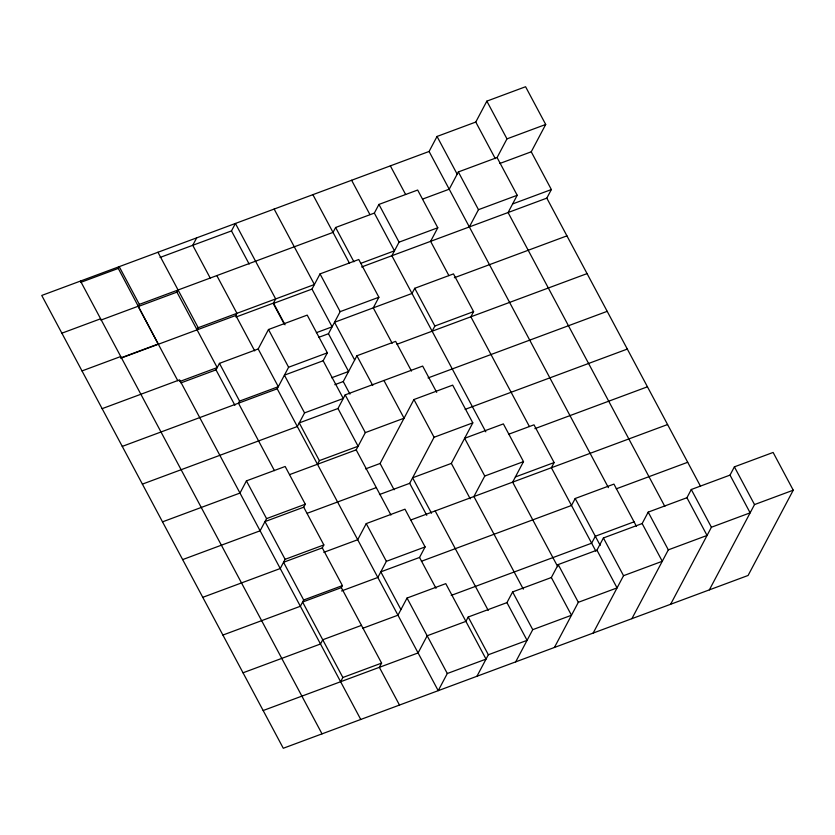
<?xml version="1.0" encoding="UTF-8"?>
<svg xmlns="http://www.w3.org/2000/svg" width="835" height="835" viewBox="0 0 835 835"><rect width="100%" height="100%" fill="white"/><g stroke="black" fill="none" stroke-linecap="round" stroke-linejoin="round"><path stroke-width="1.25" d="M80.765 282.366L118.288 268.421L119.217 266.657L139.341 304.389L138.213 306.518L177.865 380.844M196.684 237.86L192.749 245.302L210.43 278.462M138.213 306.518L176.947 292.125L178.074 289.995M158.347 344.26L118.288 268.421M160.059 257.451L231.483 230.909L235.418 223.456L275.675 298.93L273.254 303.491L284.234 324.074M197.081 329.856L198.208 327.727L314.409 284.526L274.151 209.063M120.825 358.205L235.814 315.463L236.942 313.323L216.818 275.592M180.903 382.91L216.004 369.863L219.448 363.361L258.182 348.967L268.484 329.512L307.217 315.108L327.341 352.84L323.145 360.762L284.411 375.155L304.545 412.897L297.323 426.528L142.388 484.123M258.182 348.967L278.305 386.699L239.572 401.092L238.466 403.19L274.444 470.658M448.906 275.633L430.609 241.336L437.79 227.767L417.667 190.036L378.933 204.429L374.341 213.092L335.607 227.496L333.019 232.401L139.341 304.389M273.254 303.491L311.987 289.098L320.035 273.901L358.768 259.508L378.892 297.239L373.266 307.864L392.179 343.31M122.265 446.391L277.199 388.797L288.607 367.243L327.341 352.84M202.769 597.328L280.236 568.531L285.111 559.325L264.987 521.593L303.721 507.189L305.297 504.215L285.163 466.483L246.429 480.877L239.989 493.057L162.512 521.854M318.782 337.33L328.468 333.729L340.158 311.643L378.892 297.239M263.161 710.533L418.095 652.928L427.176 635.779L465.909 621.376L468.216 617.013L506.949 602.62L512.617 591.921L551.351 577.528L558.208 564.564L596.941 550.171L603.413 537.959L642.146 523.555L648.2 512.126L686.934 497.723L691.286 489.498L730.02 475.105L734.393 466.848L773.126 452.445L793.25 490.187L748.087 575.472L283.284 748.264L41.75 295.454L429.086 151.469L437.039 136.449L475.773 122.046L486.847 101.139L525.58 86.736L545.704 124.467L531.237 151.813L499.758 163.503M437.79 227.767L399.057 242.16L391.876 255.729L485.803 431.82M305.297 504.215L266.563 518.618L260.113 530.799L182.646 559.596M334.783 384.695L343.258 381.553L356.9 355.773L395.633 341.369L411.498 371.095M545.704 124.467L506.97 138.871L497.086 157.544L458.352 171.947L449.22 189.201L422.583 199.095M317.457 464.26L319.367 460.638L299.243 422.907L337.977 408.513L345.189 394.871L422.667 366.074L436.695 392.377M529.421 426.57L470.867 316.799L473.602 311.622L453.478 273.89L414.745 288.294L411.999 293.471L334.532 322.268L354.666 360M469.343 226.932L478.476 209.679L517.209 195.286L497.086 157.544M289.609 474.614L356.19 449.867L365.323 432.613L404.056 418.21L383.933 380.478M432.133 331.203L434.868 326.026L473.602 311.622M222.903 635.059L300.37 606.262L303.679 600L283.556 562.268L322.289 547.875L323.844 544.931L303.721 507.189M517.209 195.286L508.077 212.539L664.827 506.407M365.563 468.884L380.092 463.477L413.941 399.537L452.674 385.133L472.808 422.865L451.349 463.404L412.615 477.797L431.518 513.243M400.936 609.581L380.812 571.85L419.546 557.446L425.109 546.925L404.985 509.193L366.252 523.597L357.704 539.734L323.813 552.332M361.618 266.981L546.81 198.135L551.361 189.545L531.237 151.813M340.628 681.725L342.861 677.498L302.604 602.035L341.338 587.631L342.413 585.606L322.289 547.875M379.434 494.56L409.693 483.319L434.075 437.269L472.808 422.865M425.109 546.925L386.375 561.329L377.837 577.465L341.525 590.961M277.199 388.797L438.218 690.67L447.299 673.511L486.033 659.118L445.775 583.644L407.042 598.048L397.961 615.197L362.86 628.244M341.338 587.631L381.595 663.105L379.361 667.332L399.485 705.064M484.77 476.033L464.636 438.302L503.369 423.898L523.503 461.63L484.77 476.033L473.904 496.533L523.315 589.155M523.503 461.63L512.638 482.139L557.78 566.756M508.567 434.273L533.993 424.827L554.116 462.559L551.382 467.736L595.898 551.204M476.952 676.266L488.35 654.755L527.083 640.351L506.949 602.62M636.5 526.415L613.934 484.102L575.19 498.505L571.505 505.467L421.414 561.266M515.686 661.873L532.74 629.663L571.474 615.259L551.351 577.528M554.419 647.469L578.331 602.306L617.065 587.903L596.941 550.171M593.153 633.076L623.536 575.691L662.27 561.287L642.146 523.555M631.886 618.672L668.324 549.858L707.057 535.454L686.934 497.723M670.62 604.279L711.41 527.24L750.143 512.836L730.02 475.105M709.353 589.875L754.516 504.58L793.25 490.187M61.873 333.186L100.607 318.793M100.889 320.097L138.412 306.153M512.627 203.938L551.361 189.545M360.584 263.422L394.475 250.824L374.341 213.092M82.007 370.917L120.741 356.524M121.023 357.829L158.546 343.884M235.95 317.039L273.473 303.095L285.059 324.815M102.131 408.659L179.598 379.862L360.751 719.467M454.365 277.721L566.944 235.867M179.682 381.543L217.204 367.588L176.947 292.125M316.382 332.685L332.121 326.829L311.987 289.098M397.032 344.25L587.068 273.609M331.641 377.764L348.592 371.471L328.468 333.729M304.545 412.897L343.279 398.493L323.145 360.762M428.052 377.931L607.191 311.34M319.367 460.638L358.1 446.245L337.977 408.513M465.126 409.369L627.325 349.072M307.322 513.243L376.314 487.598M534.88 428.658L647.449 386.803M285.111 559.325L323.844 544.931M515.383 476.962L554.116 462.559M410.966 519.934L667.582 424.545M303.679 600L342.413 585.606M616.293 488.819L687.706 462.277M634.057 521.833L595.324 536.237L591.629 543.209L451.224 595.397M361.471 625.373L322.738 639.767L320.494 643.994L243.027 672.791M342.861 677.498L381.595 663.105M734.393 466.848L754.516 504.58M546.81 198.135L700.513 486.283M486.847 101.139L506.97 138.871M691.286 489.498L711.41 527.24M475.773 122.046L495.291 158.64M648.2 512.126L668.324 549.858M458.352 171.947L478.476 209.679M437.039 136.449L457.173 174.181M429.086 151.469L608.412 487.64M603.413 537.959L623.536 575.691M575.19 498.505L600.198 545.38M390.352 165.862L405.601 194.451M378.933 204.429L399.057 242.16M414.745 288.294L434.868 326.026M558.208 564.564L578.331 602.306M351.618 180.266L369.915 214.564M335.607 227.496L353.915 261.793M312.885 194.659L349.479 263.265M451.349 463.404L470.251 498.85M413.941 399.537L434.075 437.269M512.617 591.921L532.74 629.663M320.035 273.901L340.158 311.643M356.9 355.773L372.765 385.499M435.171 510.936L488.235 610.416M409.693 483.319L426.768 515.331M343.258 381.553L349.959 394.13M468.216 617.013L488.35 654.755M345.189 394.871L365.323 432.613M380.092 463.477L394.12 489.78M419.546 557.446L436.016 588.32M356.19 449.867L390.947 515.038M231.483 230.909L249.164 264.069M268.484 329.512L288.607 367.243M407.042 598.048L447.299 673.511M366.252 523.597L386.375 561.329M235.814 315.463L254.717 350.909M219.448 363.361L239.572 401.092M157.951 252.254L198.208 327.727M216.004 369.863L234.917 405.309M246.429 480.877L266.563 518.618M80.484 281.051L322.018 733.861"/></g></svg>
